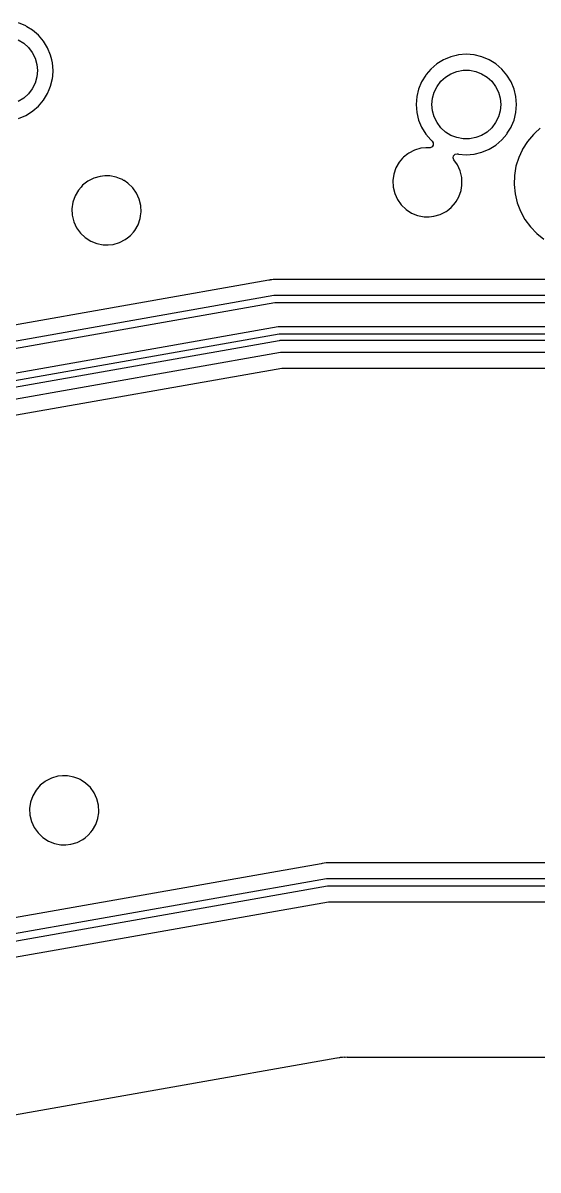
# Model space of a CAD drawing. Extents: x -140 to 29, y -83 to 10.
# Drawn here: x -51.62 to -34.8, y -70.35 to -32.9 of the extents above; entities that cross this region are included whole.
import ezdxf

# ---------------------------------------------------------------- set-up
doc = ezdxf.new("R2010")
doc.units = 0
doc.layers.add('BLACK', color=7, linetype='CONTINUOUS')

msp = doc.modelspace()

# ---------------------------------------------------------------- linework, layer by layer
at = {"layer": 'BLACK', "linetype": 'CONTINUOUS'}
for p, q in [((-51.5336, -32.9949), (-51.7712, -32.8965)), ((-51.4926, -33.02), (-51.5336, -32.9949)), ((-51.3144, -33.1292), (-51.4926, -33.02)), ((-51.1189, -33.2962), (-51.3144, -33.1292)), ((-51.3144, -33.1292), (-51.3144, -33.1292)), ((-50.9519, -33.4917), (-51.1189, -33.2962)), ((-51.7761, -33.4478), (-51.5996, -33.557)), ((-51.5996, -33.557), (-51.4461, -33.6969)), ((-51.4461, -33.6969), (-51.321, -33.8626)), ((-50.8176, -33.7109), (-50.9519, -33.4917)), ((-50.9519, -33.4917), (-50.9519, -33.4917)), ((-50.7192, -33.9485), (-50.8176, -33.7109)), ((-51.321, -33.8626), (-51.2285, -34.0484)), ((-51.2285, -34.0484), (-51.1717, -34.2481)), ((-50.6828, -34.1), (-50.7192, -33.9485)), ((-37.8421, -34.0796), (-37.8914, -34.1)), ((-37.6538, -34.0016), (-37.8421, -34.0796)), ((-37.4788, -33.9596), (-37.6538, -34.0016)), ((-37.4038, -33.9416), (-37.4788, -33.9596)), ((-37.1475, -33.9214), (-37.4038, -33.9416)), ((-36.8912, -33.9416), (-37.1475, -33.9214)), ((-36.6412, -34.0016), (-36.8912, -33.9416)), ((-36.4036, -34.1), (-36.6412, -34.0016)), ((-51.1717, -34.2481), (-51.1525, -34.4548)), ((-51.1525, -34.4548), (-51.1717, -34.6615)), ((-50.6591, -34.1985), (-50.6828, -34.1)), ((-50.639, -34.4548), (-50.6591, -34.1985)), ((-50.6534, -34.6384), (-50.639, -34.4548)), ((-38.3061, -34.4014), (-38.4573, -34.5784)), ((-38.1106, -34.2344), (-38.3061, -34.4014)), ((-37.8914, -34.1), (-38.1106, -34.2344)), ((-38.1106, -34.2344), (-38.1106, -34.2344)), ((-38.1106, -34.2344), (-38.1106, -34.2344)), ((-37.4554, -34.4779), (-37.2513, -34.4398)), ((-37.2513, -34.4398), (-37.0437, -34.4398)), ((-37.0437, -34.4398), (-36.8396, -34.4779)), ((-36.1844, -34.2344), (-36.4036, -34.1)), ((-35.9889, -34.4014), (-36.1844, -34.2344)), ((-36.1844, -34.2344), (-36.1844, -34.2344)), ((-35.8219, -34.5969), (-35.9889, -34.4014)), ((-51.1717, -34.6615), (-51.2285, -34.8612)), ((-50.7192, -34.9612), (-50.6591, -34.7111)), ((-50.6591, -34.7111), (-50.6534, -34.6384)), ((-38.6075, -34.8161), (-38.7059, -35.0537)), ((-38.4731, -34.5969), (-38.6075, -34.8161)), ((-38.4573, -34.5784), (-38.4731, -34.5969)), ((-38.104, -34.9678), (-37.9789, -34.8021)), ((-37.9789, -34.8021), (-37.8255, -34.6622)), ((-37.8255, -34.6622), (-37.649, -34.5529)), ((-37.649, -34.5529), (-37.4554, -34.4779)), ((-36.8396, -34.4779), (-36.646, -34.5529)), ((-36.646, -34.5529), (-36.4695, -34.6622)), ((-36.4695, -34.6622), (-36.3161, -34.8021)), ((-36.3161, -34.8021), (-36.191, -34.9678)), ((-35.6875, -34.8161), (-35.8219, -34.5969)), ((-35.8219, -34.5969), (-35.8219, -34.5969)), ((-35.5891, -35.0537), (-35.6875, -34.8161)), ((-51.321, -35.0471), (-51.4461, -35.2127)), ((-51.2285, -34.8612), (-51.321, -35.0471)), ((-50.9182, -35.363), (-50.8176, -35.1987)), ((-50.8176, -35.1987), (-50.7637, -35.0688)), ((-50.7637, -35.0688), (-50.7192, -34.9612)), ((-38.7059, -35.0537), (-38.7659, -35.3037)), ((-38.2533, -35.3533), (-38.1965, -35.1536)), ((-38.1965, -35.1536), (-38.104, -34.9678)), ((-36.191, -34.9678), (-36.0985, -35.1536)), ((-36.0985, -35.1536), (-36.0417, -35.3533)), ((-35.5291, -35.3037), (-35.5891, -35.0537)), ((-51.5996, -35.3526), (-51.7761, -35.4619)), ((-51.4461, -35.2127), (-51.5996, -35.3526)), ((-51.1189, -35.6134), (-50.9519, -35.4179)), ((-50.9519, -35.4179), (-50.9182, -35.363)), ((-50.9519, -35.4179), (-50.9519, -35.4179)), ((-38.7659, -35.3037), (-38.7861, -35.56)), ((-38.7861, -35.56), (-38.7659, -35.8163)), ((-38.2725, -35.56), (-38.2533, -35.3533)), ((-38.2533, -35.7667), (-38.2725, -35.56)), ((-36.0417, -35.3533), (-36.0225, -35.56)), ((-36.0225, -35.56), (-36.0417, -35.7667)), ((-35.5089, -35.56), (-35.5291, -35.3037)), ((-35.5291, -35.8163), (-35.5089, -35.56)), ((-51.7712, -36.0132), (-51.5336, -35.9148)), ((-51.5336, -35.9148), (-51.3144, -35.7804)), ((-51.3144, -35.7804), (-51.3012, -35.7691)), ((-51.3012, -35.7691), (-51.1189, -35.6134)), ((-38.7659, -35.8163), (-38.7059, -36.0663)), ((-38.1965, -35.9664), (-38.2533, -35.7667)), ((-36.0417, -35.7667), (-36.0985, -35.9664)), ((-35.5891, -36.0663), (-35.5291, -35.8163)), ((-38.7059, -36.0663), (-38.6075, -36.3039)), ((-38.6075, -36.3039), (-38.4731, -36.5231)), ((-38.104, -36.1522), (-38.1965, -35.9664)), ((-37.9789, -36.3179), (-38.104, -36.1522)), ((-37.8255, -36.4578), (-37.9789, -36.3179)), ((-36.3161, -36.3179), (-36.4695, -36.4578)), ((-36.191, -36.1522), (-36.3161, -36.3179)), ((-36.0985, -35.9664), (-36.191, -36.1522)), ((-35.808, -36.5005), (-35.6875, -36.3039)), ((-35.6875, -36.3039), (-35.674, -36.2713)), ((-35.674, -36.2713), (-35.5891, -36.0663)), ((-38.4731, -36.5231), (-38.3061, -36.7186)), ((-37.649, -36.5671), (-37.8255, -36.4578)), ((-37.4554, -36.6421), (-37.649, -36.5671)), ((-37.2513, -36.6802), (-37.4554, -36.6421)), ((-37.0437, -36.6802), (-37.2513, -36.6802)), ((-36.8396, -36.6421), (-37.0437, -36.6802)), ((-36.646, -36.5671), (-36.8396, -36.6421)), ((-36.4695, -36.4578), (-36.646, -36.5671)), ((-35.9889, -36.7186), (-35.8219, -36.5231)), ((-35.8219, -36.5231), (-35.808, -36.5005)), ((-35.8219, -36.5231), (-35.8219, -36.5231)), ((-34.9545, -36.5362), (-35.1484, -36.7657)), ((-34.9544, -36.5362), (-34.9545, -36.5362)), ((-34.915, -36.5005), (-34.9544, -36.5362)), ((-34.7316, -36.3347), (-34.915, -36.5005)), ((-38.8377, -37.0504), (-39.0288, -37.1489)), ((-38.6315, -36.9898), (-38.8377, -37.0504)), ((-38.4711, -36.9745), (-38.6315, -36.9898)), ((-38.6315, -36.9898), (-38.6315, -36.9898)), ((-38.6315, -36.9898), (-38.6315, -36.9898)), ((-38.6315, -36.9898), (-38.6315, -36.9898)), ((-38.6315, -36.9898), (-38.6315, -36.9898)), ((-38.3481, -36.9745), (-38.4711, -36.9745)), ((-38.3293, -36.9731), (-38.3481, -36.9745)), ((-38.2649, -36.9431), (-38.3293, -36.9731)), ((-38.3061, -36.7186), (-38.2663, -36.7527)), ((-38.2663, -36.7527), (-38.2274, -36.8121)), ((-38.2269, -36.8831), (-38.2649, -36.9431)), ((-38.2274, -36.8121), (-38.2269, -36.8831)), ((-36.6412, -37.1184), (-36.4036, -37.02)), ((-36.4036, -37.02), (-36.1844, -36.8856)), ((-36.1844, -36.8856), (-35.9889, -36.7186)), ((-36.1844, -36.8856), (-36.1844, -36.8856)), ((-35.3252, -37.0515), (-35.4366, -37.2915)), ((-35.3101, -37.019), (-35.3252, -37.0515)), ((-35.1484, -36.7657), (-35.3101, -37.019)), ((-35.3101, -37.019), (-35.3101, -37.019)), ((-35.3101, -37.019), (-35.3101, -37.019)), ((-35.1484, -36.7657), (-35.1484, -36.7657)), ((-39.3385, -37.4442), (-39.4459, -37.6303)), ((-39.2265, -37.315), (-39.3385, -37.4442)), ((-39.1977, -37.2817), (-39.2265, -37.315)), ((-39.0527, -37.1677), (-39.1977, -37.2817)), ((-39.1977, -37.2817), (-39.1977, -37.2817)), ((-39.1977, -37.2817), (-39.1977, -37.2817)), ((-39.0288, -37.1489), (-39.0527, -37.1677)), ((-37.5795, -37.302), (-37.5628, -37.233)), ((-37.5563, -37.3691), (-37.5795, -37.302)), ((-37.5628, -37.233), (-37.5114, -37.184)), ((-37.4384, -37.5347), (-37.5563, -37.3691)), ((-37.5114, -37.184), (-37.4417, -37.1706)), ((-37.4417, -37.1706), (-37.4242, -37.1735)), ((-37.4242, -37.1735), (-37.4038, -37.1784)), ((-37.4038, -37.1784), (-37.1475, -37.1986)), ((-37.1475, -37.1986), (-36.8912, -37.1784)), ((-36.8912, -37.1784), (-36.6412, -37.1184)), ((-35.4366, -37.2915), (-35.5256, -37.5785)), ((-35.4366, -37.2915), (-35.4366, -37.2915)), ((-35.4366, -37.2915), (-35.4366, -37.2915)), ((-39.4459, -37.6303), (-39.5162, -37.8334)), ((-37.3491, -37.7302), (-37.4384, -37.5347)), ((-37.2984, -37.9391), (-37.3491, -37.7302)), ((-35.5256, -37.5785), (-35.5756, -37.8748)), ((-49.6742, -38.1983), (-49.7284, -38.2609)), ((-49.5052, -38.0654), (-49.6742, -38.1983)), ((-49.6742, -38.1983), (-49.6742, -38.1983)), ((-49.6742, -38.1983), (-49.6742, -38.1983)), ((-49.3142, -37.9669), (-49.5052, -38.0654)), ((-49.5052, -38.0654), (-49.5052, -38.0654)), ((-49.1079, -37.9064), (-49.3142, -37.9669)), ((-48.9476, -37.8911), (-49.1079, -37.9064)), ((-49.1079, -37.9064), (-49.1079, -37.9064)), ((-49.1079, -37.9064), (-49.1079, -37.9064)), ((-49.1079, -37.9064), (-49.1079, -37.9064)), ((-49.1079, -37.9064), (-49.1079, -37.9064)), ((-48.7865, -37.8911), (-48.9476, -37.8911)), ((-48.9476, -37.8911), (-48.9476, -37.8911)), ((-48.5754, -37.9317), (-48.7865, -37.8911)), ((-48.7865, -37.8911), (-48.7865, -37.8911)), ((-48.4729, -37.9728), (-48.5754, -37.9317)), ((-48.3759, -38.0116), (-48.4729, -37.9728)), ((-48.336, -38.0373), (-48.3759, -38.0116)), ((-48.3221, -38.0462), (-48.336, -38.0373)), ((-48.1951, -38.1278), (-48.3221, -38.0462)), ((-48.0395, -38.2762), (-48.1951, -38.1278)), ((-39.5162, -37.8334), (-39.5468, -38.0462)), ((-39.5468, -38.0462), (-39.5366, -38.2609)), ((-37.3179, -38.3607), (-37.2956, -38.2055)), ((-37.2882, -38.1538), (-37.2984, -37.9391)), ((-37.2984, -37.9391), (-37.2984, -37.9391)), ((-37.2956, -38.2055), (-37.2912, -38.1752)), ((-37.2912, -38.1752), (-37.2882, -38.1538)), ((-35.5756, -37.8748), (-35.5857, -38.1752)), ((-35.5857, -38.1752), (-35.5556, -38.4741)), ((-49.9224, -38.5469), (-49.9927, -38.75)), ((-49.8149, -38.3607), (-49.9224, -38.5469)), ((-49.7284, -38.2609), (-49.8149, -38.3607)), ((-47.9148, -38.4513), (-48.0395, -38.2762)), ((-48.0395, -38.2762), (-48.0395, -38.2762)), ((-47.8255, -38.6468), (-47.9148, -38.4513)), ((-39.5366, -38.2609), (-39.4859, -38.4698)), ((-39.4859, -38.4698), (-39.3966, -38.6653)), ((-37.4793, -38.7259), (-37.3891, -38.5697)), ((-37.3891, -38.5697), (-37.3188, -38.3666)), ((-37.3891, -38.5697), (-37.3891, -38.5697)), ((-37.3188, -38.3666), (-37.3179, -38.3607)), ((-35.5556, -38.4741), (-35.4859, -38.7664)), ((-49.9927, -38.75), (-50.0233, -38.9628)), ((-47.7749, -38.8557), (-47.8255, -38.6468)), ((-47.7646, -39.0704), (-47.7749, -38.8557)), ((-47.7749, -38.8557), (-47.7749, -38.8557)), ((-39.3966, -38.6653), (-39.272, -38.8404)), ((-39.272, -38.8404), (-39.1164, -38.9887)), ((-37.7763, -39.0276), (-37.6373, -38.9183)), ((-37.6373, -38.9183), (-37.5014, -38.7614)), ((-37.6373, -38.9183), (-37.6373, -38.9183)), ((-37.6373, -38.9183), (-37.6373, -38.9183)), ((-37.5014, -38.7614), (-37.4965, -38.7558)), ((-37.4965, -38.7558), (-37.4793, -38.7259)), ((-35.4859, -38.7664), (-35.3779, -39.0469)), ((-50.0233, -38.9628), (-50.0131, -39.1775)), ((-50.0131, -39.1775), (-49.9624, -39.3864)), ((-47.8655, -39.4862), (-47.7952, -39.2831)), ((-47.7952, -39.2831), (-47.7847, -39.2102)), ((-47.7847, -39.2102), (-47.7713, -39.1169)), ((-47.7713, -39.1169), (-47.7646, -39.0704)), ((-39.1164, -38.9887), (-38.9356, -39.1049)), ((-38.9356, -39.1049), (-38.736, -39.1848)), ((-38.736, -39.1848), (-38.525, -39.2255)), ((-38.525, -39.2255), (-38.525, -39.2255)), ((-38.525, -39.2255), (-38.3639, -39.2255)), ((-38.3639, -39.2255), (-38.2035, -39.2102)), ((-38.3639, -39.2255), (-38.3639, -39.2255)), ((-38.3639, -39.2255), (-38.3639, -39.2255)), ((-38.3639, -39.2255), (-38.3639, -39.2255)), ((-38.2035, -39.2102), (-37.9973, -39.1496)), ((-38.2035, -39.2102), (-38.2035, -39.2102)), ((-38.2035, -39.2102), (-38.2035, -39.2102)), ((-37.9973, -39.1496), (-37.8062, -39.0511)), ((-37.9973, -39.1496), (-37.9973, -39.1496)), ((-37.9973, -39.1496), (-37.9973, -39.1496)), ((-37.8062, -39.0511), (-37.7763, -39.0276)), ((-35.3779, -39.0469), (-35.2335, -39.3104)), ((-35.2335, -39.3104), (-35.0553, -39.5523)), ((-49.9624, -39.3864), (-49.8731, -39.5819)), ((-49.8731, -39.5819), (-49.7484, -39.757)), ((-48.0181, -39.7244), (-47.973, -39.6724)), ((-47.973, -39.6724), (-47.972, -39.6707)), ((-47.972, -39.6707), (-47.8655, -39.4862)), ((-47.8655, -39.4862), (-47.8655, -39.4862)), ((-35.0553, -39.5523), (-34.8464, -39.7683)), ((-49.7484, -39.757), (-49.5929, -39.9053)), ((-49.5929, -39.9053), (-49.4121, -40.0215)), ((-49.4121, -40.0215), (-49.2125, -40.1014)), ((-48.68, -40.1268), (-48.4738, -40.0662)), ((-48.4738, -40.0662), (-48.2827, -39.9677)), ((-48.4738, -40.0662), (-48.4738, -40.0662)), ((-48.4738, -40.0662), (-48.4738, -40.0662)), ((-48.2827, -39.9677), (-48.2121, -39.9122)), ((-48.2121, -39.9122), (-48.1138, -39.8348)), ((-48.1138, -39.8348), (-48.1137, -39.8348)), ((-48.1137, -39.8348), (-48.0181, -39.7244)), ((-48.1137, -39.8348), (-48.1137, -39.8348)), ((-34.8464, -39.7683), (-34.6106, -39.9545)), ((-49.2125, -40.1014), (-49.0014, -40.1421)), ((-49.0014, -40.1421), (-49.0014, -40.1421)), ((-49.0014, -40.1421), (-48.8404, -40.1421)), ((-48.8404, -40.1421), (-48.8404, -40.1421)), ((-48.8404, -40.1421), (-48.8404, -40.1421)), ((-48.8404, -40.1421), (-48.8403, -40.1421)), ((-48.8403, -40.1421), (-48.68, -40.1268)), ((-48.68, -40.1268), (-48.68, -40.1268)), ((-48.68, -40.1268), (-48.68, -40.1268)), ((-43.5938, -41.2996), (-60.4055, -44.2713)), ((-43.5694, -41.2926), (-43.5938, -41.2996)), ((-43.5683, -41.2922), (-43.5694, -41.2926)), ((-43.5665, -41.2915), (-43.5683, -41.2922)), ((-43.5553, -41.2901), (-43.5665, -41.2915)), ((-43.5041, -41.2836), (-43.5553, -41.2901)), ((-43.5011, -41.2832), (-43.5041, -41.2836)), ((-43.4503, -41.2742), (-43.5011, -41.2832)), ((-43.4392, -41.2722), (-43.4503, -41.2742)), ((-43.3859, -41.2763), (-43.4392, -41.2722)), ((-43.4392, -41.2722), (-43.4392, -41.2722)), ((-43.3811, -41.2765), (-43.3859, -41.2763)), ((-26.1684, -41.2765), (-43.3811, -41.2765)), ((-60.9414, -44.8824), (-43.4295, -41.7869)), ((-43.4295, -41.7869), (-43.4124, -41.7864)), ((-43.4124, -41.7864), (-43.4077, -41.785)), ((-43.4077, -41.785), (-25.5345, -41.785)), ((-43.3968, -42.035), (-60.898, -45.1286)), ((-25.5345, -42.035), (-43.3968, -42.035)), ((-59.9073, -45.7397), (-43.2947, -42.8104)), ((-43.262, -43.0585), (-59.8129, -45.9769)), ((-43.2947, -42.8104), (-43.2776, -42.8099)), ((-43.2776, -42.8099), (-43.2729, -42.8085)), ((-43.2729, -42.8085), (-5.76619, -42.8085)), ((-5.81797, -43.0585), (-43.262, -43.0585)), ((-55.0958, -45.3482), (-43.2617, -43.2615)), ((-43.2617, -43.2615), (-43.2442, -43.2624)), ((-43.2442, -43.2624), (-43.227, -43.2585)), ((-43.227, -43.2585), (-6.2665, -43.2585)), ((-43.2095, -43.6585), (-54.9448, -45.7277)), ((-6.34934, -43.6585), (-43.2095, -43.6585)), ((-54.5977, -46.1829), (-43.1759, -44.1689)), ((-43.1759, -44.1689), (-43.154, -44.167)), ((-43.154, -44.167), (-10.7002, -44.167)), ((-50.8978, -57.6612), (-51.0563, -57.7859)), ((-50.8874, -57.653), (-50.8978, -57.6612)), ((-50.6963, -57.5545), (-50.8874, -57.653)), ((-50.4901, -57.494), (-50.6963, -57.5545)), ((-50.3298, -57.4787), (-50.4901, -57.494)), ((-50.4901, -57.494), (-50.4901, -57.494)), ((-50.4901, -57.494), (-50.4901, -57.494)), ((-50.4901, -57.494), (-50.4901, -57.494)), ((-50.4901, -57.494), (-50.4901, -57.494)), ((-50.3297, -57.4787), (-50.3298, -57.4787)), ((-50.1686, -57.4787), (-50.3297, -57.4787)), ((-49.9576, -57.5193), (-50.1686, -57.4787)), ((-50.1686, -57.4787), (-50.1686, -57.4787)), ((-49.8016, -57.5818), (-49.9576, -57.5193)), ((-49.758, -57.5992), (-49.8016, -57.5818)), ((-49.7182, -57.6248), (-49.758, -57.5992)), ((-49.5772, -57.7154), (-49.7182, -57.6248)), ((-51.1971, -57.9483), (-51.3046, -58.1345)), ((-51.1067, -57.8441), (-51.1971, -57.9483)), ((-51.0563, -57.7859), (-51.1067, -57.8441)), ((-51.0563, -57.7859), (-51.0563, -57.7859)), ((-51.0563, -57.7859), (-51.0563, -57.7859)), ((-49.4217, -57.8638), (-49.5772, -57.7154)), ((-49.297, -58.0388), (-49.4217, -57.8638)), ((-49.4217, -57.8638), (-49.4217, -57.8638)), ((-49.2077, -58.2344), (-49.297, -58.0388)), ((-51.3749, -58.3376), (-51.4055, -58.5504)), ((-51.3046, -58.1345), (-51.3749, -58.3376)), ((-49.157, -58.4433), (-49.2077, -58.2344)), ((-51.4055, -58.5504), (-51.3952, -58.7651)), ((-51.3952, -58.7651), (-51.3446, -58.9739)), ((-49.1761, -58.862), (-49.1506, -58.6843)), ((-49.1468, -58.658), (-49.157, -58.4433)), ((-49.157, -58.4433), (-49.157, -58.4433)), ((-49.1506, -58.6843), (-49.1468, -58.658)), ((-51.3446, -58.9739), (-51.2553, -59.1695)), ((-51.2553, -59.1695), (-51.1306, -59.3446)), ((-49.3541, -59.2582), (-49.2477, -59.0738)), ((-49.2477, -59.0738), (-49.1774, -58.8707)), ((-49.2477, -59.0738), (-49.2477, -59.0738)), ((-49.1774, -58.8707), (-49.1761, -58.862)), ((-51.1306, -59.3446), (-50.975, -59.4929)), ((-50.975, -59.4929), (-50.7942, -59.6091)), ((-49.8559, -59.6538), (-49.6649, -59.5553)), ((-49.6649, -59.5553), (-49.5974, -59.5022)), ((-49.5974, -59.5022), (-49.4959, -59.4224)), ((-49.4959, -59.4224), (-49.4067, -59.3195)), ((-49.4959, -59.4224), (-49.4959, -59.4224)), ((-49.4959, -59.4224), (-49.4959, -59.4224)), ((-49.4067, -59.3195), (-49.3551, -59.26)), ((-49.3551, -59.26), (-49.3541, -59.2582)), ((-50.7942, -59.6091), (-50.5947, -59.689)), ((-50.5947, -59.689), (-50.3836, -59.7297)), ((-50.3836, -59.7297), (-50.3836, -59.7297)), ((-50.3836, -59.7297), (-50.2225, -59.7297)), ((-50.2225, -59.7297), (-50.0622, -59.7143)), ((-50.2225, -59.7297), (-50.2225, -59.7297)), ((-50.2225, -59.7297), (-50.2225, -59.7297)), ((-50.2225, -59.7297), (-50.2225, -59.7297)), ((-50.0622, -59.7143), (-50.0622, -59.7143)), ((-50.0622, -59.7143), (-50.0621, -59.7143)), ((-50.0621, -59.7143), (-49.8559, -59.6538)), ((-49.8559, -59.6538), (-49.8559, -59.6538)), ((-49.8559, -59.6538), (-49.8559, -59.6538)), ((-43.5008, -60.635), (-61.7875, -63.8594)), ((-41.8818, -60.3495), (-43.5008, -60.635)), ((-41.8573, -60.3426), (-41.8818, -60.3495)), ((-41.8546, -60.3415), (-41.8573, -60.3426)), ((-41.7921, -60.3336), (-41.8546, -60.3415)), ((-41.7891, -60.3332), (-41.7921, -60.3336)), ((-41.727, -60.3222), (-41.7891, -60.3332)), ((-41.6739, -60.3263), (-41.727, -60.3222)), ((-41.6691, -60.3265), (-41.6739, -60.3263)), ((-20.3824, -60.3265), (-41.6691, -60.3265)), ((-62.3235, -64.4703), (-41.7175, -60.8369)), ((-41.7175, -60.8369), (-41.7005, -60.8364)), ((-41.7005, -60.8364), (-41.6958, -60.835)), ((-41.6958, -60.835), (-19.7485, -60.835)), ((-41.6849, -61.085), (-62.2801, -64.7165)), ((-19.7485, -61.085), (-41.6849, -61.085)), ((-61.5675, -65.1072), (-41.6513, -61.5954)), ((-41.6513, -61.5954), (-41.6294, -61.5935)), ((-41.6294, -61.5935), (-20.3824, -61.5935)), ((-41.1288, -66.6692), (-41.187, -66.6769)), ((-41.1107, -66.6745), (-41.1288, -66.6692)), ((-41.0374, -66.6716), (-41.1032, -66.6745)), ((-41.0276, -66.6745), (-41.0374, -66.6716)), ((-41.3742, -66.7048), (-62.0645, -70.3533)), ((-41.3612, -66.6998), (-41.3742, -66.7048)), ((-41.2997, -66.6917), (-41.3612, -66.6998)), ((-41.2958, -66.691), (-41.2997, -66.6917)), ((-41.2924, -66.6904), (-41.2958, -66.691)), ((-41.2672, -66.6817), (-41.2924, -66.6904)), ((-41.2168, -66.6795), (-41.2672, -66.6817)), ((-41.2123, -66.6791), (-41.2168, -66.6795)), ((-41.2019, -66.6779), (-41.2123, -66.6791)), ((-41.1967, -66.6776), (-41.2019, -66.6779)), ((-41.2019, -66.6779), (-41.2019, -66.6779)), ((-41.2019, -66.6779), (-41.2019, -66.6779)), ((-41.1916, -66.6773), (-41.1967, -66.6776)), ((-41.187, -66.6769), (-41.1916, -66.6773)), ((-41.1032, -66.6745), (-41.1107, -66.6745)), ((21.8784, -66.6745), (-41.0276, -66.6745))]:
    msp.add_line(p, q, dxfattribs=at)

doc.saveas('drawing.dxf')
